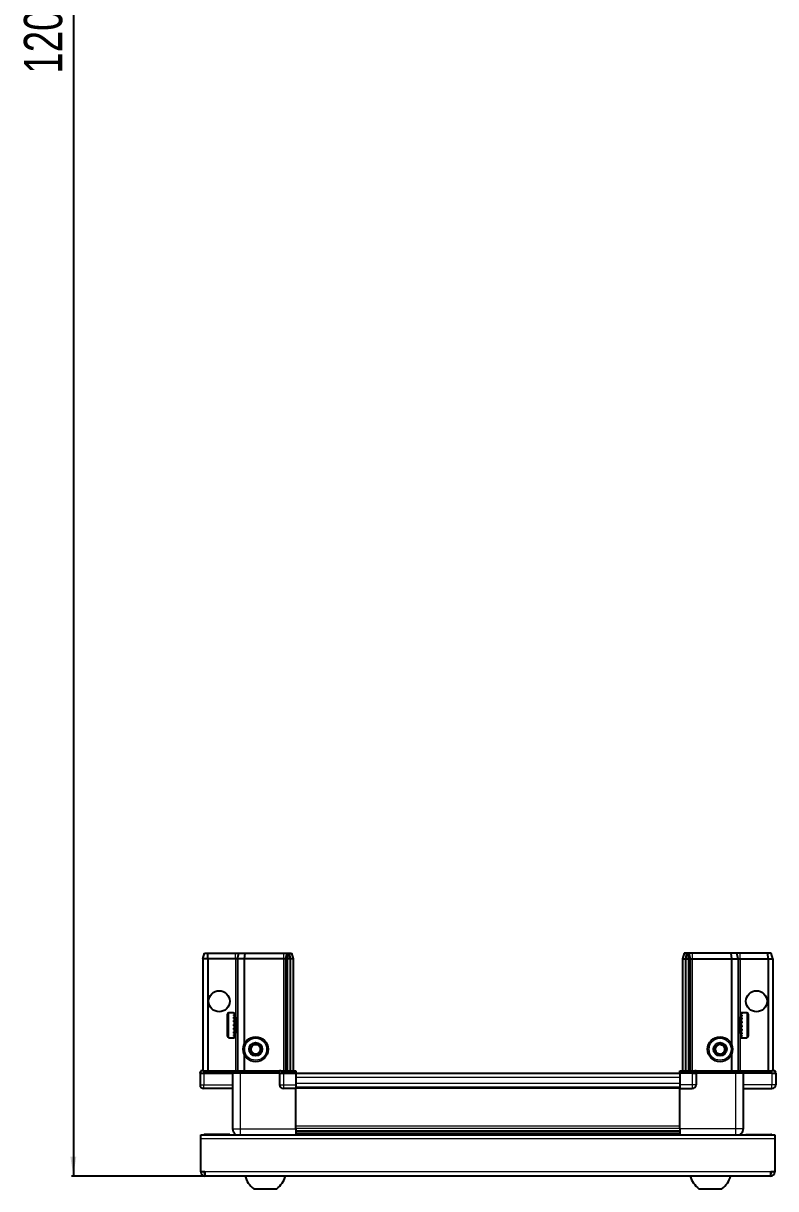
# Model space of a CAD drawing. Header units: millimetres. Extents: x 1770 to 4229, y -676 to 1972.
# Drawn here: x 1858 to 2250, y -676 to -69 of the extents above; entities that cross this region are included whole.
import ezdxf

# ---------------------------------------------------------------- set-up
doc = ezdxf.new("R2010")
doc.units = ezdxf.units.MM
doc.layers.add('FORMAT', color=7, linetype='Continuous')
doc.styles.add('SLDTEXTSTYLE0', font='TXT', dxfattribs={"width": 0.75})
doc.dimstyles.new('SLDDIMSTYLE0', dxfattribs={"dimtxt": 20, "dimasz": 10, "dimexe": 0, "dimexo": 0.0625, "dimgap": 5, "dimtad": 2, "dimdec": 1, "dimrnd": 1e-09, "dimzin": 12, "dimdsep": 46, "dimtxsty": 'SLDTEXTSTYLE0', "dimsah": 1, "dimcen": 0.09, "dimadec": 0, "dimazin": 3, "dimtfac": 1, "dimtofl": 0, "dimtmove": 0, "dimatfit": 3, "dimfxl": 0, "dimfrac": 2, "dimtolj": 1, "dimtzin": 12, "dimarcsym": 0})

# ---------------------------------------------------------------- blocks, each defined once
blk = doc.blocks.new('_D_9')
at = {"layer": 'FORMAT'}
for p, q in [((1975.75, 537.78), (1883.4, 537.78)), ((1884.4, 537.78), (1884.4, -669.22)), ((1952.99, -669.22), (1883.4, -669.22))]:
    blk.add_line(p, q, dxfattribs=at)
for points in [[(1884.4, 537.78), (1882.86, 527.78), (1885.93, 527.78)], [(1884.4, -669.22), (1885.93, -659.22), (1882.86, -659.22)]]:
    blk.add_solid(points, dxfattribs=at)
at = {"layer": 'FORMAT', "insert": (1858.61, -95.28), "char_height": 20, "attachment_point": 1, "rotation": 90, "style": 'SLDTEXTSTYLE0'}
blk.add_mtext('1207', dxfattribs=at)

msp = doc.modelspace()

# ---------------------------------------------------------------- linework, layer by layer
at = {"color": 7, "linetype": 'Continuous', "lineweight": 25}
for p, q in [((1951.9, -556.22), (1952.7, -553.22)), ((1954.4, -556.22), (1951.9, -556.22)), ((1951.9, -556.22), (1951.9, -614.52)), ((1952.7, -553.22), (1954.55, -553.22)), ((1954.4, -556.22), (1954.55, -553.22)), ((1954.4, -556.22), (1954.4, -614.52)), ((1968.9, -556.22), (1954.4, -556.22)), ((1954.55, -553.22), (1968.9, -553.22)), ((1968.9, -553.22), (1970.7, -553.22)), ((1969.9, -556.22), (1968.9, -556.22)), ((1969.9, -556.22), (1970.7, -553.22)), ((1969.9, -556.22), (1969.9, -614.52)), ((1973.4, -556.22), (1969.9, -556.22)), ((1970.7, -553.22), (1973.73, -553.22)), ((1973.73, -553.22), (1973.4, -556.22)), ((1993.9, -556.22), (1973.4, -556.22)), ((1973.4, -556.22), (1973.4, -600.72)), ((1973.73, -553.22), (1993.9, -553.22)), ((1993.9, -553.22), (1995.7, -553.22)), ((1994.9, -556.22), (1993.9, -556.22)), ((1995.7, -553.22), (1994.9, -556.22)), ((1994.9, -556.22), (1994.9, -614.52)), ((1995.9, -556.22), (1994.9, -556.22)), ((1995.7, -553.22), (1996.44, -553.22)), ((1996.44, -553.22), (1995.9, -556.22)), ((1995.9, -556.22), (1995.9, -614.52)), ((1997.4, -556.22), (1995.9, -556.22)), ((1996.44, -553.22), (1996.94, -553.22)), ((1996.94, -553.22), (1998.09, -553.22)), ((1996.94, -553.22), (1997.4, -556.22)), ((1997.4, -556.22), (1997.4, -614.52)), ((1998.9, -556.22), (1997.4, -556.22)), ((1998.09, -553.22), (1998.9, -556.22)), ((1998.9, -556.22), (1998.9, -614.52)), ((2202.7, -553.22), (2201.9, -556.22)), ((2201.9, -556.22), (2203.4, -556.22)), ((2201.9, -556.22), (2201.9, -614.52)), ((2203.85, -553.22), (2202.7, -553.22)), ((2203.85, -553.22), (2203.4, -556.22)), ((2203.4, -556.22), (2204.9, -556.22)), ((2203.4, -556.22), (2203.4, -614.52)), ((2204.35, -553.22), (2203.85, -553.22)), ((2204.35, -553.22), (2204.9, -556.22)), ((2205.09, -553.22), (2204.35, -553.22)), ((2204.9, -556.22), (2204.9, -614.52)), ((2204.9, -556.22), (2205.9, -556.22)), ((2205.09, -553.22), (2205.9, -556.22)), ((2206.9, -553.22), (2205.09, -553.22)), ((2205.9, -556.22), (2205.9, -614.52)), ((2205.9, -556.22), (2206.9, -556.22)), ((2227.06, -553.22), (2206.9, -553.22)), ((2206.9, -556.22), (2227.4, -556.22)), ((2227.06, -553.22), (2227.4, -556.22)), ((2230.09, -553.22), (2227.06, -553.22)), ((2227.4, -556.22), (2227.4, -600.72)), ((2227.4, -556.22), (2230.9, -556.22)), ((2230.9, -556.22), (2230.09, -553.22)), ((2231.9, -553.22), (2230.09, -553.22)), ((2230.9, -556.22), (2230.9, -614.52)), ((2230.9, -556.22), (2231.9, -556.22)), ((2246.24, -553.22), (2231.9, -553.22)), ((2231.9, -556.22), (2246.4, -556.22)), ((2246.4, -556.22), (2246.24, -553.22)), ((2248.09, -553.22), (2246.24, -553.22)), ((2246.4, -556.22), (2246.4, -614.52)), ((2246.4, -556.22), (2248.9, -556.22)), ((2248.9, -556.22), (2248.09, -553.22)), ((2248.9, -556.22), (2248.9, -614.52)), ((1964.7, -596.42), (1964.7, -585.02)), ((1967.9, -584.22), (1965.5, -584.22)), ((1967.9, -584.22), (1967.9, -584.23)), ((1967.9, -584.23), (1968.4, -584.23)), ((1967.9, -584.41), (1968.4, -584.41)), ((1967.9, -584.41), (1967.9, -584.63)), ((1967.9, -584.63), (1968.4, -584.63)), ((1967.9, -585.21), (1968.4, -585.21)), ((1967.9, -585.21), (1967.9, -585.63)), ((1967.9, -585.63), (1968.4, -585.63)), ((1967.9, -586.54), (1968.4, -586.54)), ((1967.9, -586.54), (1967.9, -587.13)), ((1967.9, -587.13), (1968.4, -587.13)), ((1967.9, -588.28), (1968.4, -588.28)), ((1967.9, -588.28), (1967.9, -588.98)), ((1968.4, -584.41), (1968.4, -584.23)), ((1968.4, -584.63), (1968.4, -584.41)), ((1968.4, -585.21), (1968.4, -584.63)), ((1968.4, -585.63), (1968.4, -585.21)), ((1968.4, -586.54), (1968.4, -585.63)), ((1968.5, -586.32), (1968.4, -586.32)), ((1968.4, -587.13), (1968.4, -586.54)), ((1968.4, -588.28), (1968.4, -587.13)), ((1968.4, -588.98), (1968.4, -588.28)), ((1968.5, -595.12), (1968.5, -586.32)), ((1969.38, -587.41), (1968.9, -586.72)), ((1968.9, -594.72), (1968.9, -586.72)), ((1969.86, -586.72), (1969.38, -587.41)), ((1969.38, -594.03), (1969.38, -587.41)), ((1969.9, -586.72), (1969.86, -586.72)), ((1969.86, -594.72), (1969.86, -586.72)), ((2230.93, -586.72), (2230.9, -586.72)), ((2231.41, -587.41), (2230.93, -586.72)), ((2230.93, -586.72), (2230.93, -594.72)), ((2231.9, -586.72), (2231.41, -587.41)), ((2231.41, -587.41), (2231.41, -594.03)), ((2231.9, -586.72), (2231.9, -594.72)), ((2232.4, -586.32), (2232.3, -586.32)), ((2232.3, -586.32), (2232.3, -595.12)), ((2235.3, -584.22), (2232.4, -584.22)), ((2232.9, -584.22), (2232.4, -584.22)), ((2232.4, -584.22), (2232.4, -584.27)), ((2232.4, -584.27), (2232.4, -584.55)), ((2232.9, -584.27), (2232.4, -584.27)), ((2232.9, -584.55), (2232.4, -584.55)), ((2232.4, -584.55), (2232.4, -584.83)), ((2232.9, -584.83), (2232.4, -584.83)), ((2232.4, -584.83), (2232.4, -585.49)), ((2232.9, -585.49), (2232.4, -585.49)), ((2232.4, -585.49), (2232.4, -585.96)), ((2232.4, -585.96), (2232.4, -586.94)), ((2232.9, -585.96), (2232.4, -585.96)), ((2232.9, -586.94), (2232.4, -586.94)), ((2232.4, -586.94), (2232.4, -587.56)), ((2232.4, -587.56), (2232.4, -588.76)), ((2232.9, -587.56), (2232.4, -587.56)), ((2232.9, -584.27), (2232.9, -584.22)), ((2232.9, -584.83), (2232.9, -584.55)), ((2232.9, -585.96), (2232.9, -585.49)), ((2232.9, -587.56), (2232.9, -586.94)), ((2236.1, -585.02), (2236.1, -596.42)), ((1967.9, -588.98), (1968.4, -588.98)), ((1967.9, -590.27), (1968.4, -590.27)), ((1967.9, -590.27), (1967.9, -591)), ((1967.9, -590.41), (1968.4, -590.41)), ((1967.9, -590.91), (1968.4, -590.91)), ((1967.9, -591), (1968.4, -591)), ((1967.9, -592.29), (1968.4, -592.29)), ((1967.9, -592.29), (1967.9, -593)), ((1967.9, -593), (1968.4, -593)), ((1967.9, -594.16), (1968.4, -594.16)), ((1967.9, -594.16), (1967.9, -594.77)), ((1968.4, -590.27), (1968.4, -588.98)), ((1968.4, -590.41), (1968.4, -590.27)), ((1968.4, -591), (1968.4, -590.91)), ((1968.4, -592.29), (1968.4, -591)), ((1968.4, -593), (1968.4, -592.29)), ((1968.4, -594.16), (1968.4, -593)), ((1968.4, -594.77), (1968.4, -594.16)), ((1968.9, -594.72), (1969.38, -594.03)), ((1969.38, -594.03), (1969.86, -594.72)), ((2230.93, -594.72), (2231.41, -594.03)), ((2231.41, -594.03), (2231.9, -594.72)), ((2232.9, -588.76), (2232.4, -588.76)), ((2232.4, -588.76), (2232.4, -589.39)), ((2232.9, -589.39), (2232.4, -589.39)), ((2232.4, -589.47), (2232.4, -590.77)), ((2232.9, -589.47), (2232.4, -589.47)), ((2232.9, -590.77), (2232.4, -590.77)), ((2232.9, -591.25), (2232.4, -591.25)), ((2232.4, -591.25), (2232.4, -591.51)), ((2232.4, -591.51), (2232.4, -592.78)), ((2232.9, -591.51), (2232.4, -591.51)), ((2232.9, -592.78), (2232.4, -592.78)), ((2232.4, -592.78), (2232.4, -593.46)), ((2232.4, -593.46), (2232.4, -594.58)), ((2232.9, -593.46), (2232.4, -593.46)), ((2232.9, -594.58), (2232.4, -594.58)), ((2232.4, -594.58), (2232.4, -595.15)), ((2232.9, -589.47), (2232.9, -588.76)), ((2232.9, -591.51), (2232.9, -590.77)), ((2232.9, -593.46), (2232.9, -592.78)), ((2232.9, -595.15), (2232.9, -594.58)), ((1965.5, -597.22), (1967.9, -597.22)), ((1967.9, -594.77), (1968.4, -594.77)), ((1967.9, -595.7), (1968.4, -595.7)), ((1967.9, -595.7), (1967.9, -596.14)), ((1967.9, -596.14), (1968.4, -596.14)), ((1967.9, -596.75), (1968.4, -596.75)), ((1967.9, -596.75), (1967.9, -596.98)), ((1967.9, -596.98), (1968.4, -596.98)), ((1967.9, -597.2), (1968.4, -597.2)), ((1967.9, -597.2), (1967.9, -597.22)), ((1967.9, -597.21), (1968.4, -597.21)), ((1968.4, -595.7), (1968.4, -594.77)), ((1968.4, -595.12), (1968.5, -595.12)), ((1968.4, -596.14), (1968.4, -595.7)), ((1968.4, -596.75), (1968.4, -596.14)), ((1968.4, -596.98), (1968.4, -596.75)), ((1968.4, -597.2), (1968.4, -596.98)), ((1968.4, -597.21), (1968.4, -597.2)), ((1969.86, -594.72), (1969.9, -594.72)), ((2230.9, -594.72), (2230.93, -594.72)), ((2232.3, -595.12), (2232.4, -595.12)), ((2232.4, -595.15), (2232.4, -596.01)), ((2232.9, -595.15), (2232.4, -595.15)), ((2232.9, -596.01), (2232.4, -596.01)), ((2232.4, -596.01), (2232.4, -596.4)), ((2232.4, -596.4), (2232.4, -596.92)), ((2232.9, -596.4), (2232.4, -596.4)), ((2232.9, -596.92), (2232.4, -596.92)), ((2232.4, -596.92), (2232.4, -597.1)), ((2232.4, -597.1), (2232.4, -597.22)), ((2232.9, -597.1), (2232.4, -597.1)), ((2232.4, -597.22), (2235.3, -597.22)), ((2232.9, -596.4), (2232.9, -596.01)), ((2232.9, -597.1), (2232.9, -596.92)), ((1973.4, -605.72), (1973.4, -614.52)), ((2227.4, -605.72), (2227.4, -614.52)), ((1950.9, -614.52), (1950.4, -615.39)), ((1950.4, -615.72), (1950.4, -615.39)), ((1950.4, -615.72), (1952.4, -615.72)), ((1950.4, -615.72), (1950.4, -621.72)), ((1952.4, -614.52), (1950.9, -614.52)), ((1952.4, -614.52), (1967.2, -614.52)), ((1967.2, -615.72), (1952.4, -615.72)), ((1952.4, -615.72), (1967.2, -615.72)), ((1967.2, -614.52), (1967.4, -614.52)), ((1967.4, -615.72), (1967.2, -615.72)), ((1967.4, -615.72), (1967.4, -614.52)), ((1967.4, -614.52), (1971.4, -614.52)), ((1971.4, -615.72), (1967.4, -615.72)), ((1967.4, -615.72), (1967.4, -644.72)), ((1971.4, -614.52), (1991.7, -614.52)), ((1991.7, -615.72), (1971.4, -615.72)), ((1991.7, -614.52), (1991.9, -614.52)), ((1991.9, -615.72), (1991.7, -615.72)), ((1991.9, -615.72), (1991.9, -614.52)), ((1992.57, -614.52), (1991.9, -614.52)), ((1991.9, -615.72), (1993.9, -615.72)), ((1991.9, -615.72), (1991.9, -621.72)), ((1992.57, -614.52), (2000.4, -614.52)), ((2000.4, -615.39), (1993.9, -615.39)), ((2000.4, -615.72), (1993.9, -615.72)), ((1993.9, -615.72), (2000.4, -615.72)), ((2000.4, -614.52), (2000.4, -615.39)), ((2000.4, -615.39), (2000.4, -615.39)), ((2000.4, -615.72), (2000.4, -615.39)), ((2000.4, -615.72), (2000.4, -615.72)), ((2000.4, -615.72), (2000.4, -621.72)), ((2200.4, -615.87), (2000.4, -615.87)), ((2200.4, -614.52), (2208.22, -614.52)), ((2200.4, -615.39), (2200.4, -614.52)), ((2206.9, -615.39), (2200.4, -615.39)), ((2200.4, -615.72), (2200.4, -615.39)), ((2206.9, -615.72), (2200.4, -615.72)), ((2200.4, -615.72), (2200.4, -621.72)), ((2206.9, -615.72), (2208.9, -615.72)), ((2208.9, -615.72), (2206.9, -615.72)), ((2208.9, -614.52), (2208.22, -614.52)), ((2208.9, -615.72), (2208.9, -614.52)), ((2208.9, -614.52), (2209.1, -614.52)), ((2209.1, -615.72), (2208.9, -615.72)), ((2208.9, -615.72), (2208.9, -621.72)), ((2209.1, -614.52), (2229.4, -614.52)), ((2229.4, -615.72), (2209.1, -615.72)), ((2229.4, -614.52), (2233.4, -614.52)), ((2233.4, -615.72), (2229.4, -615.72)), ((2233.4, -615.72), (2233.4, -614.52)), ((2233.4, -614.52), (2233.6, -614.52)), ((2233.6, -615.72), (2233.4, -615.72)), ((2233.4, -615.72), (2233.4, -644.72)), ((2233.6, -614.52), (2248.4, -614.52)), ((2248.4, -615.72), (2233.6, -615.72)), ((2249.9, -614.52), (2248.4, -614.52)), ((2248.4, -615.72), (2250.4, -615.72)), ((2250.4, -615.39), (2249.9, -614.52)), ((2250.4, -615.39), (2249.9, -614.52)), ((2250.4, -615.72), (2250.4, -615.39)), ((2250.4, -615.72), (2250.4, -615.39)), ((2250.4, -615.72), (2250.4, -615.72)), ((2250.4, -615.72), (2250.4, -621.72)), ((1967.4, -623.72), (1952.4, -623.72)), ((2000.4, -623.72), (1993.9, -623.72)), ((2000.4, -621.72), (2000.4, -623.72)), ((2200.4, -623.07), (2000.4, -623.07)), ((2000.4, -644.72), (2000.4, -623.72)), ((2200.4, -621.72), (2200.4, -623.72)), ((2200.4, -623.72), (2206.9, -623.72)), ((2200.4, -644.72), (2200.4, -623.72)), ((2233.4, -623.72), (2248.4, -623.72)), ((1950.9, -647.72), (2249.9, -647.72)), ((1950.9, -649.82), (1950.9, -647.72)), ((1965.9, -647.62), (1953, -647.62)), ((1965.9, -647.62), (1965.9, -647.72)), ((2000.4, -645.74), (2200.4, -645.74)), ((2000.4, -645.78), (2200.4, -645.78)), ((2024.27, -647.57), (2000.4, -647.57)), ((2018.9, -647.72), (2018.9, -647.57)), ((2018.93, -647.72), (2018.93, -647.57)), ((2019.2, -647.72), (2019.2, -647.57)), ((2019.47, -647.72), (2019.47, -647.57)), ((2020.12, -647.72), (2020.12, -647.57)), ((2020.58, -647.72), (2020.58, -647.57)), ((2021.55, -647.72), (2021.55, -647.57)), ((2022.17, -647.72), (2022.17, -647.57)), ((2023.35, -647.72), (2023.35, -647.57)), ((2024.01, -647.72), (2024.01, -647.57)), ((2024.07, -647.72), (2024.07, -647.57)), ((2025.36, -647.57), (2024.27, -647.57)), ((2026.09, -647.57), (2025.36, -647.57)), ((2025.36, -647.72), (2025.36, -647.57)), ((2025.36, -647.57), (2025.36, -647.57)), ((2025.37, -647.72), (2025.37, -647.57)), ((2025.87, -647.72), (2025.87, -647.57)), ((2026.1, -647.57), (2026.09, -647.57)), ((2026.1, -647.72), (2026.1, -647.57)), ((2026.52, -647.57), (2026.1, -647.57)), ((2174.27, -647.57), (2026.52, -647.57)), ((2027.37, -647.72), (2027.37, -647.57)), ((2028.06, -647.72), (2028.06, -647.57)), ((2029.19, -647.72), (2029.19, -647.57)), ((2029.76, -647.72), (2029.76, -647.57)), ((2030.63, -647.72), (2030.63, -647.57)), ((2031.04, -647.72), (2031.04, -647.57)), ((2031.57, -647.72), (2031.57, -647.57)), ((2031.76, -647.72), (2031.76, -647.57)), ((2031.9, -647.72), (2031.9, -647.57)), ((2168.9, -647.72), (2168.9, -647.57)), ((2169.07, -647.72), (2169.07, -647.57)), ((2169.28, -647.72), (2169.28, -647.57)), ((2169.84, -647.72), (2169.84, -647.57)), ((2170.26, -647.72), (2170.26, -647.57)), ((2171.15, -647.72), (2171.15, -647.57)), ((2171.74, -647.72), (2171.74, -647.57)), ((2172.88, -647.72), (2172.88, -647.57)), ((2173.58, -647.72), (2173.58, -647.57)), ((2174.86, -647.57), (2174.27, -647.57)), ((2174.86, -647.72), (2174.86, -647.57)), ((2174.87, -647.57), (2174.86, -647.57)), ((2175.6, -647.57), (2174.87, -647.57)), ((2175.03, -647.72), (2175.03, -647.57)), ((2175.53, -647.72), (2175.53, -647.57)), ((2175.6, -647.72), (2175.6, -647.57)), ((2176.62, -647.57), (2175.6, -647.57)), ((2175.6, -647.57), (2175.6, -647.57)), ((2200.4, -647.57), (2176.52, -647.57)), ((2176.89, -647.72), (2176.89, -647.57)), ((2177.6, -647.72), (2177.6, -647.57)), ((2178.77, -647.72), (2178.77, -647.57)), ((2179.38, -647.72), (2179.38, -647.57)), ((2180.32, -647.72), (2180.32, -647.57)), ((2180.77, -647.72), (2180.77, -647.57)), ((2181.39, -647.72), (2181.39, -647.57)), ((2181.64, -647.72), (2181.64, -647.57)), ((2181.87, -647.72), (2181.87, -647.57)), ((2181.89, -647.72), (2181.89, -647.57)), ((2234.9, -647.62), (2234.9, -647.72)), ((2234.9, -647.62), (2247.8, -647.62)), ((2249.9, -647.72), (2249.9, -649.82)), ((1950.9, -667.12), (1950.9, -649.82)), ((2249.9, -649.82), (2249.9, -667.12)), ((1953, -667.12), (1950.9, -667.12)), ((1953, -667.12), (1953, -669.22)), ((2249.9, -667.12), (2247.8, -667.12)), ((2247.8, -669.22), (2247.8, -667.12)), ((2247.8, -669.22), (1953, -669.22)), ((1978.4, -675.82), (1990.4, -675.82)), ((2210.4, -675.82), (2222.4, -675.82))]:
    msp.add_line(p, q, dxfattribs=at)
at = {"color": 8, "linetype": 'Continuous', "lineweight": 18}
for p, q in [((1968.9, -556.22), (1968.9, -553.22)), ((1968.9, -556.22), (1968.9, -586.72)), ((1993.9, -553.22), (1993.9, -556.22)), ((1993.9, -556.22), (1993.9, -614.52)), ((2206.9, -553.22), (2206.9, -556.22)), ((2206.9, -556.22), (2206.9, -614.52)), ((2231.9, -556.22), (2231.9, -553.22)), ((2231.9, -556.22), (2231.9, -586.72)), ((1965.5, -597.22), (1965.5, -584.22)), ((2235.3, -584.22), (2235.3, -597.22)), ((1968.9, -594.72), (1968.9, -614.52)), ((2231.9, -594.72), (2231.9, -614.52)), ((1952.4, -615.72), (1952.4, -614.52)), ((1952.4, -615.72), (1952.4, -621.72)), ((1967.2, -615.72), (1967.2, -614.52)), ((1971.4, -615.72), (1971.4, -614.52)), ((1971.4, -615.72), (1971.4, -644.72)), ((1991.7, -615.72), (1991.7, -614.52)), ((1993.9, -615.72), (1993.9, -615.39)), ((1993.9, -615.72), (1993.9, -621.72)), ((2000.4, -615.72), (2000.4, -615.39)), ((2200.4, -617.87), (2000.4, -617.87)), ((2206.9, -615.72), (2206.9, -615.39)), ((2206.9, -615.72), (2206.9, -621.72)), ((2209.1, -614.52), (2209.1, -615.72)), ((2229.4, -615.72), (2229.4, -614.52)), ((2229.4, -615.72), (2229.4, -644.72)), ((2233.6, -614.52), (2233.6, -615.72)), ((2248.4, -615.72), (2248.4, -614.52)), ((2248.4, -615.72), (2248.4, -621.72)), ((1950.4, -621.72), (1952.4, -621.72)), ((1952.4, -621.72), (1967.4, -621.72)), ((1952.4, -623.72), (1952.4, -621.72)), ((1991.9, -621.72), (1993.9, -621.72)), ((1993.9, -621.72), (2000.4, -621.72)), ((1993.9, -621.72), (1993.9, -623.72)), ((2200.4, -621.07), (2000.4, -621.07)), ((2200.4, -623.72), (2000.4, -623.72)), ((2206.9, -621.72), (2200.4, -621.72)), ((2206.9, -621.72), (2206.9, -623.72)), ((2208.9, -621.72), (2206.9, -621.72)), ((2248.4, -621.72), (2233.4, -621.72)), ((2250.4, -621.72), (2248.4, -621.72)), ((2248.4, -623.72), (2248.4, -621.72)), ((2000.4, -643.12), (2200.4, -643.12)), ((1953, -647.72), (1953, -647.62)), ((1971.4, -644.72), (2000.4, -644.72)), ((2200.4, -644.54), (2000.4, -644.54)), ((2000.4, -646.98), (2200.4, -646.98)), ((2229.4, -644.72), (2200.4, -644.72)), ((2247.8, -647.72), (2247.8, -647.62)), ((2249.9, -649.82), (1950.9, -649.82)), ((2247.8, -667.12), (1953, -667.12))]:
    msp.add_line(p, q, dxfattribs=at)
at = {"color": 7, "linetype": 'Continuous', "lineweight": 25, "flags": 128}
for points in [[(1953, -647.62), (1952.59, -647.66), (1952.36, -647.72)], [(2248.44, -647.72), (2248.21, -647.66), (2247.8, -647.62)]]:
    msp.add_lwpolyline(points, dxfattribs=at)
at = {"color": 7, "linetype": 'Continuous', "lineweight": 25}
for centre, radius in [((1960.4, -578.22), 5.5), ((2240.4, -578.22), 5.5), ((1979.4, -603.22), 6.5), ((1979.4, -603.22), 3.46), ((2221.4, -603.22), 6.5), ((2221.4, -603.22), 3.46)]:
    msp.add_circle(centre, radius, dxfattribs=at)
at = {"color": 8, "linetype": 'Continuous', "lineweight": 18}
for centre in [(1979.4, -603.22), (2221.4, -603.22)]:
    msp.add_circle(centre, 5.7, dxfattribs=at)
at = {"color": 7, "linetype": 'Continuous', "lineweight": 25}
for centre, radius, start, end in [((1965.5, -585.02), 0.8, 90, 180), ((1968.9, -586.32), 0.4, 180, 270), ((2231.9, -586.32), 0.4, 270, 360), ((2235.3, -585.02), 0.8, 360, 90), ((1965.5, -596.42), 0.8, 180, 270), ((1968.9, -595.12), 0.4, 90, 180), ((1979.4, -603.22), 2.5, 87.37605, 147.37605), ((1979.4, -603.22), 2.5, 27.37605, 87.37605), ((2221.4, -603.22), 2.5, 74.67671, 134.67671), ((2231.9, -595.12), 0.4, 0, 90), ((2235.3, -596.42), 0.8, 270, 0), ((1979.4, -603.22), 2.5, 147.37605, 207.37605), ((1979.4, -603.22), 2.5, 207.37605, 267.37605), ((1979.4, -603.22), 2.5, 267.37605, 327.37605), ((1979.4, -603.22), 2.5, 327.37605, 27.37605), ((2221.4, -603.22), 2.5, 134.67671, 194.67671), ((2221.4, -603.22), 2.5, 194.67671, 254.67671), ((2221.4, -603.22), 2.5, 254.67671, 314.67671), ((2221.4, -603.22), 2.5, 14.67671, 74.67671), ((2221.4, -603.22), 2.5, 314.67671, 14.67671), ((1952.4, -621.72), 2, 180, 270), ((1993.9, -621.72), 2, 180, 270), ((2206.9, -621.72), 2, 270, 0), ((2248.4, -621.72), 2, 270, 0), ((1953, -667.12), 2.1, 180, 270), ((1953, -667.12), 0.6, 180, 270), ((2247.8, -667.12), 0.6, 270, 0), ((2247.8, -667.12), 2.1, 270, 0), ((1985.42, -666.2), 11.91, 194.70035, 233.8734), ((1983.37, -666.2), 11.91, 306.1266, 345.29965), ((2217.42, -666.2), 11.91, 194.70035, 233.8734), ((2215.37, -666.2), 11.91, 306.1266, 345.29965)]:
    msp.add_arc(centre, radius, start, end, dxfattribs=at)
for centre, start_param, end_param in [((1993.9, -611.92), 2.418858, 3.141593), ((2206.9, -611.92), 3.141593, 3.864327)]:
    msp.add_ellipse(centre, major_axis=(0, 3.46), ratio=0.57735, start_param=start_param, end_param=end_param, dxfattribs=at)
for points, knots in [([(1976.51, -603.09), (1976.79, -602.65), (1977.31, -601.84), (1977.83, -601.03), (1978.07, -600.66)], [0, 0, 0, 0, 0.534686, 1, 1, 1, 1]), ([(1978.07, -600.66), (1978.58, -600.68), (1979.55, -600.72), (1980.51, -600.77), (1980.95, -600.79)], [0, 0, 0, 0, 0.534686, 1, 1, 1, 1]), ([(2218.61, -602.46), (2218.98, -602.09), (2219.66, -601.42), (2220.35, -600.74), (2220.66, -600.43)], [0, 0, 0, 0, 0.534686, 1, 1, 1, 1]), ([(2220.66, -600.43), (2221.16, -600.56), (2222.09, -600.82), (2223.02, -601.07), (2223.45, -601.19)], [0, 0, 0, 0, 0.534686, 1, 1, 1, 1]), ([(1977.84, -605.65), (1977.78, -605.54), (1977.51, -605.01), (1977.05, -604.12), (1976.67, -603.39), (1976.51, -603.09)], [0, 0, 0, 0, 0.133125, 0.637099, 1, 1, 1, 1]), ([(1980.72, -605.78), (1980.21, -605.76), (1979.24, -605.72), (1978.29, -605.67), (1977.84, -605.65)], [0, 0, 0, 0, 0.534686, 1, 1, 1, 1]), ([(1982.28, -603.35), (1982, -603.79), (1981.48, -604.6), (1980.96, -605.41), (1980.72, -605.78)], [0, 0, 0, 0, 0.534686, 1, 1, 1, 1]), ([(1980.95, -600.79), (1981.11, -601.09), (1981.49, -601.83), (1981.95, -602.71), (1982.22, -603.24), (1982.28, -603.35)], [0, 0, 0, 0, 0.362901, 0.866875, 1, 1, 1, 1]), ([(2219.34, -605.25), (2219.26, -604.92), (2219.05, -604.12), (2218.79, -603.16), (2218.64, -602.58), (2218.61, -602.46)], [0, 0, 0, 0, 0.362901, 0.866875, 1, 1, 1, 1]), ([(2222.13, -606.01), (2221.63, -605.88), (2220.7, -605.62), (2219.77, -605.37), (2219.34, -605.25)], [0, 0, 0, 0, 0.5346859, 1, 1, 1, 1]), ([(2224.18, -603.98), (2223.81, -604.34), (2223.13, -605.02), (2222.44, -605.7), (2222.13, -606.01)], [0, 0, 0, 0, 0.5346859, 1, 1, 1, 1]), ([(2223.45, -601.19), (2223.48, -601.31), (2223.63, -601.89), (2223.88, -602.85), (2224.09, -603.65), (2224.18, -603.98)], [0, 0, 0, 0, 0.133125, 0.637099, 1, 1, 1, 1]), ([(1967.4, -644.72), (1967.44, -645.16), (1967.51, -645.84), (1967.95, -646.65), (1968.41, -647.21), (1968.81, -647.57), (1969.07, -647.7), (1969.12, -647.72)], [0, 0, 0, 0, 0.363018, 0.558438, 0.758004, 0.95757, 1, 1, 1, 1]), ([(2000.4, -644.72), (2000.4, -645.12), (2000.4, -645.91), (2000.4, -646.92), (2000.4, -647.55), (2000.4, -647.71), (2000.4, -647.72)], [0, 0, 0, 0, 0.32552, 0.65104, 0.97656, 1, 1, 1, 1]), ([(2200.4, -644.72), (2200.4, -645.12), (2200.4, -645.91), (2200.4, -646.92), (2200.4, -647.55), (2200.4, -647.71), (2200.4, -647.72)], [0, 0, 0, 0, 0.3255201, 0.6510403, 0.9765604, 1, 1, 1, 1]), ([(2233.4, -644.72), (2233.35, -645.16), (2233.28, -645.84), (2232.84, -646.65), (2232.39, -647.21), (2231.98, -647.57), (2231.72, -647.7), (2231.67, -647.72)], [0, 0, 0, 0, 0.3630185, 0.5584377, 0.7580039, 0.9575702, 1, 1, 1, 1])]:
    msp.add_open_spline(points, degree=3, knots=knots, dxfattribs=at)
at = {"color": 8, "linetype": 'Continuous', "lineweight": 18}
for points in [[(1967.4, -644.72), (1967.46, -644.72), (1967.58, -644.72), (1968.5, -644.72), (1969.82, -644.72), (1970.87, -644.72), (1971.4, -644.72)], [(2233.4, -644.72), (2233.34, -644.72), (2233.22, -644.72), (2232.29, -644.72), (2230.97, -644.72), (2229.92, -644.72), (2229.4, -644.72)]]:
    msp.add_open_spline(points, degree=3, dxfattribs=at)
for points, knots in [([(1971.4, -644.72), (1971.4, -645.16), (1971.4, -645.84), (1971.4, -646.65), (1971.4, -647.21), (1971.4, -647.57), (1971.4, -647.7), (1971.4, -647.72)], [0, 0, 0, 0, 0.3630185, 0.5584377, 0.7580039, 0.9575702, 1, 1, 1, 1]), ([(2229.4, -644.72), (2229.4, -645.16), (2229.4, -645.84), (2229.4, -646.65), (2229.4, -647.21), (2229.4, -647.57), (2229.4, -647.7), (2229.4, -647.72)], [0, 0, 0, 0, 0.363018, 0.558438, 0.758004, 0.95757, 1, 1, 1, 1])]:
    msp.add_open_spline(points, degree=3, knots=knots, dxfattribs=at)

# ---------------------------------------------------------------- dimensions: what is measured, and where the dimension line sits
at = {"layer": 'FORMAT'}
dim = msp.add_linear_dim(base=(1884.4, -669.22), p1=(1975.76, 537.78), p2=(1953, -669.22), angle=90, dimstyle='SLDDIMSTYLE0', dxfattribs=at)
dim.commit()
dim.dimension.update_dxf_attribs({"geometry": '_D_9', "text_midpoint": (1884.4, -65.72), "dimtype": 160})

doc.saveas('drawing.dxf')
